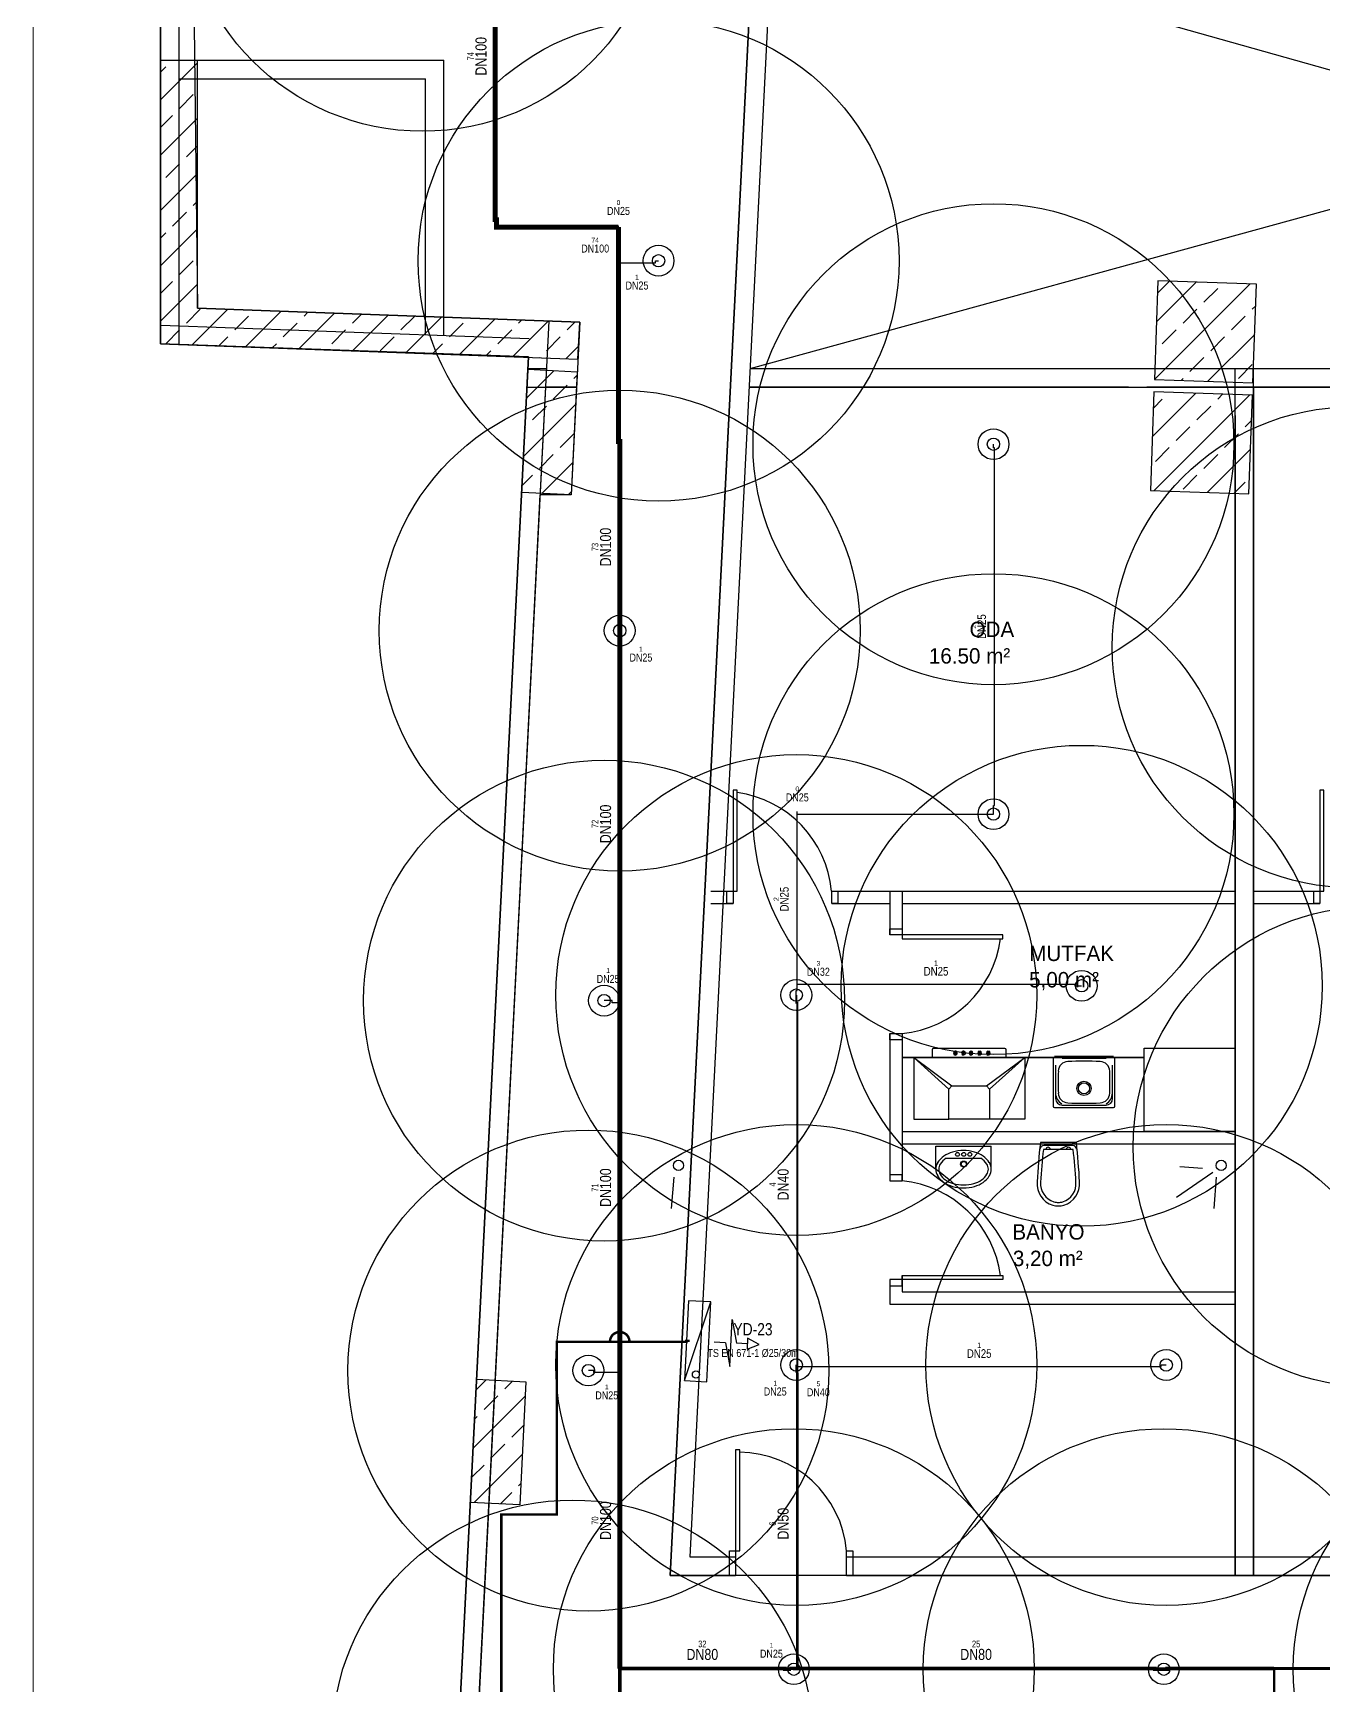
# Model space of a CAD drawing. Header units: centimetres. Extents: x 247996 to 315152, y -468471 to -440326.
# Drawn here: x 254422 to 255469, y -454493 to -453153 of the extents above; entities that cross this region are included whole.
import ezdxf
from ezdxf.enums import TextEntityAlignment as Align

# ---------------------------------------------------------------- set-up
doc = ezdxf.new("R2010")
doc.units = ezdxf.units.CM
doc.layers.add('SCOTT-ANTED', color=144, linetype='Continuous', lineweight=0)
for name, color, linetype in [('SCOTT-MKDU0', 50, 'Continuous'), ('SCOTT-MTY-SPRINKLER', 15, 'Continuous'), ('SCOTT-MTY-SPRINKLER-BORU', 140, 'Continuous'), ('SCOTT-MTY-SPRINKLER-CAP', 141, 'Continuous'), ('SCOTT-MTY-SPRINKLER-KORUMA', 8, 'Continuous'), ('SCOTT-MTY-YANGIN-DOLAP', 1, 'Continuous'), ('SCOTT-MTY-YANGIN-DOLAP-BORU', 1, 'Continuous')]:
    doc.layers.add(name, color=color, linetype=linetype)
doc.styles.add('MtXpl_Comic_Sans_MS', font='comic.ttf')
doc.styles.add('ROTAS', font='arial.ttf')

# ---------------------------------------------------------------- blocks, each defined once
blk = doc.blocks.new('ASL-SPR-PE')
for radius in [12.5, 5]:
    blk.add_circle((0, 0), radius)
blk = doc.blocks.new('ASL-YD-PLAN')
for p, q in [((0, 32.8), (-5, 22)), ((5, 22), (0, 32.8)), ((-5, 22), (5, 22)), ((0, 22), (0, 12.3)), ((-21.2, 7.3), (0, 12.3)), ((21.2, 7.3), (-21.2, 7.3)), ((0, 2.3), (21.2, 7.3)), ((0, 2.3), (0, -7.8)), ((36, -32.8), (-36, -12.8)), ((30, -22.8), (30, -22.8))]:
    blk.add_line(p, q)
for points in [[(-36, -12.8), (-36, -32.8), (36, -32.8), (36, -12.8), (-36, -12.8)], [(36, -32.8), (-36, -12.8), (-36, -32.8), (36, -32.8)]]:
    blk.add_lwpolyline(points)
blk.add_circle((30, -22.8), 3.25)

msp = doc.modelspace()

# ---------------------------------------------------------------- linework, layer by layer
at = {"layer": 'SCOTT-ANTED'}
msp.add_line((254422.3, -450649.1), (254422.3, -458149.1), dxfattribs=at)
at = {"layer": 'SCOTT-MKDU0', "color": 8, "ltscale": 0.03}
for p, q in [((254525.5, -450830.7), (254525.5, -453404.6)), ((254525.5, -453404.6), (254525.5, -450830.7)), ((254540.5, -450845.8), (254540.5, -453404.6)), ((254540.7, -452064.7), (254555.6, -453375.7)), ((255007.4, -453054.7), (254939, -454403.5)), ((254939, -454403.5), (255007.4, -453054.7)), ((255022.4, -453054.7), (254954.8, -454388.5)), ((255003.7, -453424.7), (256352.4, -453054.7)), ((256332.1, -453424.7), (255022.4, -453055.4)), ((254555.6, -453174.9), (254525.6, -453174.9)), ((254525.6, -453174.9), (254525.6, -453404.7)), ((254540.5, -453174.7), (254755.5, -453174.7)), ((254555.6, -453375.7), (254555.6, -453174.9)), ((254755.5, -453397.9), (254755.5, -453174.7)), ((254525.6, -453206.7), (254555.6, -453176.7)), ((254525.6, -453184.3), (254529.8, -453180.1)), ((254540.5, -453189.7), (254740.5, -453189.7)), ((254740.5, -453397.3), (254740.5, -453189.7)), ((254541, -453213.8), (254552.2, -453202.6)), ((254525.6, -453229.2), (254535.4, -453219.4)), ((254525.6, -453251.6), (254555.6, -453221.6)), ((254546.6, -453253.1), (254555.6, -453244.1)), ((254525.6, -453296.5), (254555.6, -453266.5)), ((254529.8, -453269.9), (254541, -453258.7)), ((254552.2, -453292.4), (254555.6, -453289)), ((254535.4, -453309.2), (254546.6, -453298)), ((254525.6, -453341.4), (254555.6, -453311.4)), ((254525.6, -453319), (254529.8, -453314.8)), ((254541, -453348.5), (254552.2, -453337.3)), ((254525.6, -453363.9), (254535.4, -453354.1)), ((254525.6, -453386.3), (254555.6, -453356.3)), ((255334.4, -453353.6), (255331.6, -453433.5)), ((255331.6, -453433.5), (255408.9, -453356.2)), ((255333.3, -453386.9), (255365.5, -453354.7)), ((255334.1, -453363.6), (255343.6, -453354.1)), ((255414.4, -453356.4), (255334.4, -453353.6)), ((255371.7, -453371), (255382.9, -453359.7)), ((255411.5, -453436.4), (255414.4, -453356.4)), ((254865.6, -453387.2), (254555.6, -453375.7)), ((254555.6, -453375.7), (254865.6, -453387.2)), ((255411, -453376.6), (255413.8, -453373.8)), ((254526, -453389.6), (254824.7, -453400.4)), ((254546.6, -453387.8), (254557.8, -453376.6)), ((254551.2, -453405.6), (254580.2, -453376.6)), ((254585.9, -453393.4), (254597.1, -453382.2)), ((254594.6, -453407.2), (254623.5, -453378.2)), ((254625.2, -453399), (254636.4, -453387.8)), ((254637.9, -453408.8), (254666.8, -453379.8)), ((254642, -453382.2), (254645.2, -453379)), ((254681.2, -453410.4), (254710.1, -453381.4)), ((254681.3, -453387.8), (254688.5, -453380.6)), ((254840.4, -453386.3), (254717.5, -455809.8)), ((254720.6, -453393.4), (254731.8, -453382.2)), ((254724.5, -453412), (254753.4, -453383)), ((254759.9, -453399), (254771.1, -453387.8)), ((254767.8, -453413.6), (254796.7, -453384.6)), ((254811.1, -453415.2), (254840, -453386.2)), ((254816, -453387.8), (254818.4, -453385.4)), ((254855.3, -453393.4), (254861.7, -453387)), ((254865.6, -453387.2), (254858.5, -453527.2)), ((254864.1, -453417.2), (254865.6, -453387.2)), ((255354.8, -453387.8), (255366.1, -453376.6)), ((255394.1, -453393.4), (255405.3, -453382.2)), ((254529.8, -453404.6), (254541, -453393.4)), ((254572.9, -453406.4), (254580.3, -453399)), ((254664.5, -453404.6), (254675.7, -453393.4)), ((254703.8, -453410.3), (254715, -453399)), ((254799.2, -453404.6), (254810.4, -453393.4)), ((254838.5, -453410.3), (254849.7, -453399)), ((255338, -453404.6), (255349.2, -453393.4)), ((255374.9, -453435.1), (255412.9, -453397)), ((255377.3, -453410.3), (255388.5, -453399)), ((254525.5, -453404.6), (254823.9, -453415.3)), ((254823.9, -453415.3), (254525.5, -453404.6)), ((254525.6, -453404.7), (254864.1, -453417.2)), ((254616.2, -453408), (254619.6, -453404.6)), ((254823.9, -453415.3), (254636.9, -457103.9)), ((254636.9, -457103.9), (254823.9, -453415.3)), ((254746.1, -453412.8), (254754.3, -453404.6)), ((254789.4, -453414.4), (254793.6, -453410.3)), ((254832.7, -453416), (254832.9, -453415.9)), ((254854.4, -453416.8), (254864.6, -453406.6)), ((255360.4, -453427.1), (255371.7, -453415.9)), ((254818.5, -453525.2), (254823.6, -453425.3)), ((254822.4, -453448.8), (254844.8, -453426.4)), ((254823.4, -453424.7), (254838.6, -453424.7)), ((254823.6, -453425.3), (254863.5, -453427.4)), ((254863.5, -453427.4), (254858.5, -453527.2)), ((255003.7, -453424.7), (256356.9, -453424.7)), ((255397, -454403.5), (255397, -453424.7)), ((255399.7, -453432.7), (255411, -453421.5)), ((255412, -454403.5), (255412, -453424.7)), ((254837.7, -453439.7), (254789.6, -454388.5)), ((254822.7, -453439.7), (254862.9, -453439.7)), ((254862.9, -453439.7), (254837.7, -453439.7)), ((254844.1, -453449.5), (254855.3, -453438.3)), ((254860.9, -453432.7), (254863.4, -453430.2)), ((255002.9, -453439.7), (256357.1, -453439.7)), ((255310.5, -453439.7), (255002.9, -453439.7)), ((255820.5, -453439.7), (255325.5, -453439.7)), ((255331.2, -453443.5), (255328.4, -453523.5)), ((255411.2, -453446.4), (255331.2, -453443.5)), ((255331.6, -453433.5), (255411.5, -453436.4)), ((255353.2, -453434.3), (255354.8, -453432.7)), ((255397, -454388.5), (255397, -453439.7)), ((255412, -453439.7), (255412, -454388.5)), ((254820, -453496.1), (254862.2, -453453.9)), ((254827.2, -453466.4), (254838.5, -453455.2)), ((255329.9, -453480.1), (255365.3, -453444.7)), ((255330.8, -453456.8), (255338, -453449.5)), ((255331.3, -453523.6), (255408.6, -453446.3)), ((255366.1, -453466.4), (255377.3, -453455.2)), ((255382.9, -453449.5), (255386.9, -453445.5)), ((255408.3, -453526.3), (255411.2, -453446.4)), ((255397, -453462.8), (255397, -454403.5)), ((255397, -453462.8), (255397, -454403.5)), ((255405.3, -453472), (255410.4, -453466.9)), ((255412, -453462.8), (255412, -454403.5)), ((255412, -453462.8), (255412, -454403.5)), ((254821.2, -453472.4), (254821.6, -453472)), ((254849.7, -453488.8), (254860.9, -453477.6)), ((255349.2, -453483.2), (255360.4, -453472)), ((255388.5, -453488.8), (255399.7, -453477.6)), ((254832.9, -453505.7), (254844.1, -453494.4)), ((255332.4, -453500.1), (255343.6, -453488.8)), ((255371.7, -453505.7), (255382.9, -453494.4)), ((255374.7, -453525.1), (255409.6, -453490.2)), ((254834.9, -453526), (254859.8, -453501.2)), ((254818.8, -453519.7), (254827.2, -453511.3)), ((255328.4, -453523.5), (255408.3, -453526.3)), ((255354.8, -453522.5), (255366.1, -453511.3)), ((255396.4, -453525.9), (255405.3, -453516.9)), ((254833.3, -453527.2), (254652.5, -457093)), ((254858.5, -453527.2), (254818.5, -453525.2)), ((254858.5, -453527.2), (254833.3, -453527.2)), ((254856.3, -453527.1), (254858.6, -453524.8)), ((254972, -453848.5), (254993.2, -453848.5)), ((254972, -453858.5), (254989.9, -453858.5)), ((255069.9, -453848.5), (255127, -453848.5)), ((255069.9, -453858.5), (255117, -453858.5)), ((255117, -453848.5), (255117, -453884)), ((255127, -453848.5), (255127, -453887.3)), ((255127, -453848.6), (255397, -453848.6)), ((255127, -453858.6), (255397, -453858.6)), ((255412, -453848.5), (255469.1, -453848.5)), ((255412, -453858.5), (255465.8, -453858.5)), ((255117, -453964), (255117, -454083.5)), ((255127, -453964), (255127, -454083.5)), ((255151.4, -453977.2), (255151.4, -453983.5)), ((255210.4, -453976.2), (255152.4, -453976.2)), ((255169.9, -453978.9), (255169.9, -453978.4)), ((255170.5, -453978.4), (255169.9, -453978.4)), ((255169.9, -453981.4), (255169.9, -453978.9)), ((255170.5, -453978.9), (255170.5, -453978.4)), ((255170.5, -453981.4), (255170.5, -453978.9)), ((255176.5, -453978.9), (255176.5, -453978.4)), ((255177.1, -453978.4), (255176.5, -453978.4)), ((255176.5, -453981.4), (255176.5, -453978.9)), ((255177.1, -453978.9), (255177.1, -453978.4)), ((255177.1, -453981.4), (255177.1, -453978.9)), ((255182.6, -453978.9), (255182.6, -453978.4)), ((255182.6, -453978.4), (255183.2, -453978.4)), ((255182.6, -453981.4), (255182.6, -453978.9)), ((255183.2, -453978.9), (255183.2, -453978.4)), ((255183.2, -453981.4), (255183.2, -453978.9)), ((255189.6, -453978.9), (255189.6, -453978.4)), ((255189.6, -453978.4), (255190.2, -453978.4)), ((255189.6, -453981.4), (255189.6, -453978.9)), ((255190.2, -453978.9), (255190.2, -453978.4)), ((255190.2, -453981.4), (255190.2, -453978.9)), ((255196.6, -453978.9), (255196.6, -453978.4)), ((255196.6, -453978.4), (255197.2, -453978.4)), ((255196.6, -453981.4), (255196.6, -453978.9)), ((255197.2, -453978.9), (255197.2, -453978.4)), ((255197.2, -453981.4), (255197.2, -453978.9)), ((255211.4, -453983.5), (255211.4, -453977.2)), ((255323.3, -454043.5), (255323.3, -453975.8)), ((255323.3, -453975.8), (255397, -453975.8)), ((255397, -453975.8), (255397, -454043.5)), ((255127, -453983.5), (255323.3, -453983.5)), ((255323.3, -453983.5), (255127, -453983.5)), ((255323.3, -453983.5), (255127, -453983.5)), ((255164.9, -454009), (255136.4, -453983.5)), ((255136.4, -453983.5), (255167.4, -454006.5)), ((255226.4, -453983.5), (255136.4, -453983.5)), ((255136.4, -453983.5), (255136.4, -454033.5)), ((255169.9, -453981.4), (255170.5, -453981.4)), ((255176.5, -453981.4), (255177.1, -453981.4)), ((255182.6, -453981.4), (255183.2, -453981.4)), ((255189.6, -453981.4), (255190.2, -453981.4)), ((255195.4, -454006.5), (255226.4, -453983.5)), ((255196.6, -453981.4), (255197.2, -453981.4)), ((255226.4, -453983.5), (255197.9, -454009)), ((255226.4, -453983.5), (255226.4, -454033.5)), ((255249.5, -453983.5), (255249.5, -454022.9)), ((255298.5, -453982.5), (255250.5, -453982.5)), ((255251.4, -453989.6), (255251.4, -454016.8)), ((255292.4, -453984.3), (255256.7, -453984.3)), ((255297.7, -454016.8), (255297.7, -453989.6)), ((255299.5, -454022.9), (255299.5, -453983.5)), ((255250.5, -454023.9), (255298.5, -454023.9)), ((255256.7, -454022.1), (255292.4, -454022.1)), ((255127, -454043.5), (255397, -454043.5)), ((255136.4, -454033.5), (255164.9, -454033.5)), ((255226.4, -454033.5), (255197.9, -454033.5)), ((255397, -454043.5), (255323.3, -454043.5)), ((255127, -454053.5), (255397, -454053.5)), ((255154.3, -454055.4), (255199.3, -454055.4)), ((255154.3, -454074), (255154.3, -454055.4)), ((255199.3, -454074), (255199.3, -454055.4)), ((255127, -454063.5), (255127, -454083.5)), ((255162.7, -454065), (255190.8, -454065)), ((255370.6, -454073.4), (255352.2, -454072)), ((254941.8, -454080.6), (254939.8, -454106)), ((255379, -454076.7), (255349.4, -454096.9)), ((255381.8, -454080.6), (255379.8, -454106)), ((255117, -454163.5), (255117, -454183.5)), ((255127, -454160.2), (255127, -454173.5)), ((255127, -454160.2), (255127, -454173.5)), ((255127, -454173.5), (255397, -454173.5)), ((255117, -454183.5), (255397, -454183.5)), ((255397, -454183.5), (255397, -454403.5)), ((255412, -454183.5), (255412, -454403.5)), ((254777, -454344.3), (254782, -454244.4)), ((254781.6, -454252.9), (254789.7, -454244.8)), ((254782, -454244.4), (254822, -454246.4)), ((254804.8, -454252.2), (254811.1, -454245.9)), ((254822, -454246.4), (254816.9, -454346.3)), ((254779.2, -454300.2), (254821.4, -454258)), ((254788, -454269), (254799.2, -454257.8)), ((254780.4, -454276.5), (254782.3, -454274.6)), ((254810.4, -454291.4), (254820.2, -454281.7)), ((254793.6, -454308.3), (254804.8, -454297.1)), ((255397, -454293.5), (255397, -454403.5)), ((255412, -454293.5), (255412, -454403.5)), ((254778, -454323.8), (254788, -454313.9)), ((254779.9, -454344.4), (254819, -454305.3)), ((254801.3, -454345.5), (254810.4, -454336.3)), ((254816, -454330.7), (254817.8, -454329)), ((254816.9, -454346.3), (254777, -454344.3)), ((254789.6, -454388.5), (254789.7, -454388.5)), ((254954.8, -454388.5), (254992, -454388.5)), ((254954.8, -454388.5), (254992, -454388.5)), ((255082, -454388.5), (255757.3, -454388.5)), ((255082, -454388.5), (255310.5, -454388.5)), ((255325.5, -454388.5), (255757.3, -454388.5)), ((254939, -454403.5), (254992, -454403.5)), ((255757.3, -454403.5), (254939, -454403.5)), ((254972, -454403.5), (254992, -454403.5)), ((255082, -454403.5), (255757.3, -454403.5)), ((255082, -454403.5), (255397, -454403.5)), ((255397, -454403.5), (255287, -454403.5))]:
    msp.add_line(p, q, dxfattribs=at)
for points in [[(254989.9, -453848.5), (254993.2, -453848.5), (254993.2, -453766.6), (254989.9, -453766.6)], [(255465.8, -453848.5), (255469.1, -453848.5), (255469.1, -453766.6), (255465.8, -453766.6)], [(255127, -453884), (255127, -453887.3), (255208.8, -453887.3), (255208.8, -453884)], [(255127, -454163.5), (255127, -454160.2), (255208.8, -454160.2), (255208.8, -454163.5)], [(254992, -454383.5), (254995.3, -454383.5), (254995.3, -454301.6), (254992, -454301.6)], [(254992, -454383.5), (254995.3, -454383.5), (254995.3, -454301.6), (254992, -454301.6)], [(254992, -454383.5), (254995.3, -454383.5), (254995.3, -454301.6), (254992, -454301.6)]]:
    msp.add_lwpolyline(points, close=True, dxfattribs=at)
for points in [[(254989.9, -453858.5), (254984.9, -453858.5), (254984.9, -453848.5), (254989.9, -453848.5), (254989.9, -453858.5)], [(255074.9, -453858.5), (255069.9, -453858.5), (255069.9, -453848.5), (255074.9, -453848.5), (255074.9, -453858.5)], [(255465.8, -453858.5), (255460.8, -453858.5), (255460.8, -453848.5), (255465.8, -453848.5), (255465.8, -453858.5)], [(255117, -453884), (255117, -453879), (255127, -453879), (255127, -453884), (255117, -453884)], [(255117, -453969), (255117, -453964), (255127, -453964), (255127, -453969), (255117, -453969)], [(255117, -454078.5), (255117, -454083.5), (255127, -454083.5), (255127, -454078.5), (255117, -454078.5)], [(255117, -454163.5), (255117, -454168.5), (255127, -454168.5), (255127, -454163.5), (255117, -454163.5)], [(254992, -454403.5), (254987, -454403.5), (254987, -454383.5), (254992, -454383.5), (254992, -454403.5)], [(254992, -454403.5), (254987, -454403.5), (254987, -454383.5), (254992, -454383.5), (254992, -454403.5)], [(254992, -454403.5), (254987, -454403.5), (254987, -454383.5), (254992, -454383.5), (254992, -454403.5)], [(255087, -454403.5), (255082, -454403.5), (255082, -454383.5), (255087, -454383.5), (255087, -454403.5)], [(255087, -454403.5), (255082, -454403.5), (255082, -454383.5), (255087, -454383.5), (255087, -454403.5)], [(255087, -454403.5), (255082, -454403.5), (255082, -454383.5), (255087, -454383.5), (255087, -454403.5)]]:
    msp.add_lwpolyline(points, dxfattribs=at)
for points in [[(255239.1, -454052.5, 0.01664), (255236.5, -454084.3, 0.351622), (255249.2, -454103.2, 0.068714), (255253.7, -454103.8, 0.068714), (255258.1, -454103.2, 0.351622), (255270.9, -454084.3, 0.01664), (255268.3, -454052.5)], [(255241.6, -454058, 0.016866), (255239.3, -454084.5, 0.351778), (255250.1, -454100.5, 0.068022), (255253.7, -454100.9, 0.068022), (255257.3, -454100.5, 0.351778), (255268, -454084.5, 0.016866), (255265.7, -454058)]]:
    msp.add_lwpolyline(points, format="xyb", close=True, dxfattribs=at)
msp.add_lwpolyline([(255268.5, -454057.9, 0.389191), (255265.2, -454054.8), (255253.7, -454054.8), (255242.1, -454054.8, 0.389191), (255238.8, -454057.9, 0.389191)], format="xyb", dxfattribs=at)
for centre, radius in [((254945.7, -454070.9, 51), 4.14), ((255171.9, -454062), 1.56), ((255177, -454069.9), 2.52), ((255177, -454069.9), 2.12), ((255177, -454062), 1.56), ((255181.9, -454062), 1.56), ((255385.7, -454070.9, 51), 4.14)]:
    msp.add_circle(centre, radius, dxfattribs=at)
for centre, radius, start, end in [((254981.3, -453856.7), 88.9, 5.3081, 82.3253), ((255118.7, -453875.4), 88.9, 275.3081, 352.3253), ((255152.4, -453977.2), 1, 90, 180), ((255170.2, -453979.9), 1.54, 100.5379, 259.4246), ((255170.2, -453979.9), 1.54, 282.6233, 77.3765), ((255176.8, -453979.9), 1.54, 100.5379, 259.4246), ((255176.8, -453979.9), 1.54, 282.6233, 77.3765), ((255182.9, -453979.9), 1.54, 100.5379, 259.4246), ((255182.9, -453979.9), 1.54, 282.6233, 77.3765), ((255189.9, -453979.9), 1.54, 100.5379, 259.4246), ((255189.9, -453979.9), 1.54, 282.6233, 77.3765), ((255196.9, -453979.9), 1.54, 100.5379, 259.4246), ((255196.9, -453979.9), 1.54, 282.6233, 77.3765), ((255210.4, -453977.2), 1, 0, 90), ((255176.8, -454092.4), 33.5, 90, 105.5176), ((255176.8, -454092.4), 33.5, 74.4824, 90), ((255245.4, -454058), 1.78, 0, 180), ((255262, -454058), 1.78, 0, 180), ((255164.6, -454074), 10.3, 148.2866, 180), ((255170.4, -454077.7), 17.2, 123.8347, 148.2866), ((255164.6, -454074), 7.93, 148.2866, 180), ((255170.4, -454077.7), 14.8, 121.3767, 148.2866), ((255174.3, -454083.4), 24.1, 105.5176, 123.8347), ((255179.3, -454083.4), 24.1, 56.1653, 74.4824), ((255183.1, -454077.7), 14.8, 31.7134, 58.6233), ((255183.1, -454077.7), 17.2, 31.7134, 56.1653), ((255189, -454074), 7.93, 0, 31.7134), ((255189, -454074), 10.3, 0, 31.7134), ((255118.7, -454172.1), 88.9, 7.6747, 84.6919), ((255164.6, -454074), 10.3, 180, 211.7134), ((255170.4, -454070.4), 17.2, 211.7134, 236.1653), ((255164.6, -454074), 7.93, 180, 211.7134), ((255170.4, -454070.4), 14.8, 211.7134, 236.1653), ((255174.3, -454064.7), 24.1, 236.1653, 254.4824), ((255174.3, -454064.7), 21.7, 236.1653, 254.4824), ((255176.8, -454055.7), 31.1, 254.4824, 270), ((255176.8, -454055.7), 31.1, 270, 285.5176), ((255179.3, -454064.7), 21.7, 285.5176, 303.8347), ((255179.3, -454064.7), 24.1, 285.5176, 303.8347), ((255183.1, -454070.4), 14.8, 303.8347, 328.2866), ((255183.1, -454070.4), 17.2, 303.8347, 328.2866), ((255189, -454074), 7.93, 328.2866, 0), ((255189, -454074), 10.3, 328.2866, 0), ((255176.8, -454055.7), 33.5, 254.4824, 270), ((255176.8, -454055.7), 33.5, 270, 285.5176), ((254994.7, -454391.2), 87.6, 5.0191, 89.6313), ((254994.7, -454391.2), 87.6, 5.0191, 89.6313), ((254994.7, -454391.2), 87.6, 5.0191, 89.6313)]:
    msp.add_arc(centre, radius, start, end, dxfattribs=at)
for centre, major_axis, start_param, end_param in [((255261.6, -453994.7), (5.66, -5.66), 2.395934, 3.900021), ((255274.5, -454318.7), (332.3, 0), 1.531058, 1.610536), ((255287.4, -453994.7), (5.66, -5.66), 0.812368, 2.316455), ((255585.8, -454003.5), (-234.9, -234.9), 5.470817, 5.524757), ((255274.5, -454008.5), (-4.07, -4.07), 3.926991, 10.210176), ((255274.5, -454008.5), (-3.18, -3.18), 3.926991, 10.210176), ((254963.3, -454003.5), (234.9, -234.9), 0.758428, 0.812368), ((255261.5, -454012.2), (-7.14, -7.14), 5.524757, 6.541187), ((255256.7, -454016.8), (-3.75, -3.75), 5.497787, 7.068583), ((255261.6, -454012.2), (-5.66, -5.66), 5.524757, 7.028844), ((255287.4, -454012.2), (-5.66, -5.66), 0.825137, 2.329224), ((255292.4, -454016.8), (3.75, -3.75), -0.785398, 0.785398), ((255287.5, -454012.2), (7.14, -7.14), -0.258001, 0.758428), ((255250.5, -454022.9), (0.707, -0.707), 3.926991, 5.497787), ((255274.5, -453688.2), (332.3, 0), 4.67265, 4.752129), ((255298.5, -454022.9), (0.707, -0.707), -0.785398, 0.785398)]:
    msp.add_ellipse(centre, major_axis=major_axis, ratio=1, start_param=start_param, end_param=end_param, dxfattribs=at)
at = {"layer": 'SCOTT-MKDU0', "color": 8, "ltscale": 0.03, "invisible_edges": 4}
for points in [[(255167.4, -454006.5), (255195.4, -454006.5), (255197.9, -454009), (255164.9, -454009)], [(255197.9, -454033.5), (255164.9, -454033.5), (255164.9, -454009), (255197.9, -454009)]]:
    msp.add_3dface(points, dxfattribs=at)
at = {"layer": 'SCOTT-MTY-SPRINKLER-BORU'}
for points, const_width in [([(254797, -453039), (254797, -453304), (254798, -453304), (254798, -453310), (254897, -453310)], 4), ([(254897, -453310), (254897, -453339)], 4), ([(254897, -453339), (254897, -453484), (254898, -453484), (254898, -453490), (254898, -453649)], 4), ([(254898, -453649), (254898, -453939)], 4), ([(254898, -453939), (254898, -454239)], 4), ([(255042, -454234), (255042, -453939), (255041.2, -453939), (255041.2, -453934), (255041.2, -453932.8)], 1.5), ([(254898, -454204), (254898, -454224)], 4), ([(255042, -454239), (255042, -454234)], 1.5), ([(254898, -454239), (254898, -454479)], 4), ([(255042, -454479), (255042, -454244), (255042, -454239)], 2), ([(254898, -454479), (255032, -454479), (255032, -454479.5), (255037, -454479.5)], 3), ([(254898, -454479), (254898, -454539)], 3), ([(255037, -454479.5), (255037, -454479), (255042, -454479)], 3), ([(255042, -454479), (255332, -454479), (255332, -454479.5), (255337, -454479.5), (255339.2, -454479.5), (255342, -454479.5), (255342, -454479), (255427, -454479), (255428.7, -454479)], 3), ([(255428.7, -454479), (255627, -454479), (255632, -454479)], 2.5), ([(255428.7, -454479), (255428.7, -454709)], 2)]:
    msp.add_lwpolyline(points, dxfattribs=dict(at, const_width=const_width))
for points in [[(254897, -453310), (254897, -453309)], [(254897, -453339), (254927, -453339), (254927, -453337.3), (254929.5, -453337.3)], [(255042, -453786.1), (255201.1, -453786.1), (255201.1, -453779), (255202, -453779), (255202, -453489), (255201.1, -453489), (255201.1, -453486.1)], [(254898, -453649), (254898, -453644), (254898, -453637.3)], [(255042, -453786.1), (255042, -453784)], [(255042, -453924), (255042, -453786.1)], [(255041.2, -453932.8), (255041.2, -453929), (255042, -453929), (255042, -453924)], [(255042, -453924), (255267, -453924), (255267, -453925.3), (255272.6, -453925.3)], [(254898, -453939), (254892, -453939), (254892, -453937.3), (254885.3, -453937.3)], [(255042, -454239), (255041.2, -454239), (255041.2, -454232.8)], [(255042, -454234), (255337, -454234), (255337, -454232.8), (255341.2, -454232.8)], [(254898, -454239), (254877, -454239), (254877, -454237.3), (254872.6, -454237.3)], [(255037, -454479.5), (255039.2, -454479.5)]]:
    msp.add_lwpolyline(points, dxfattribs=at)
at = {"layer": 'SCOTT-MTY-SPRINKLER-KORUMA'}
for centre in [(254738.1, -453037.3), (254929.5, -453337.3), (255201.1, -453486.1), (254898, -453637.3), (255492.4, -453650.8), (255201.1, -453786.1), (255041.2, -453932.8), (255272.6, -453925.3), (254885.3, -453937.3), (255509.4, -454055.8), (254872.6, -454237.3), (255041.2, -454232.8), (255341.2, -454232.8), (255039.2, -454479.5), (255339.2, -454479.5), (255639.2, -454479.5), (254859.8, -454537.3)]:
    msp.add_circle(centre, 195, dxfattribs=at)
at = {"layer": 'SCOTT-MTY-YANGIN-DOLAP-BORU', "const_width": 2}
for points in [[(254890, -454214), (254890.3, -454211.9), (254891.1, -454210), (254892.3, -454208.3), (254894, -454207.1), (254895.9, -454206.3), (254898, -454206), (254900.1, -454206.3), (254902, -454207.1), (254903.7, -454208.3), (254904.9, -454210), (254905.7, -454211.9), (254906, -454214)], [(254883, -456222), (254883, -455969), (254802, -455969), (254802, -454354), (254847, -454354), (254847, -454214), (254952, -454214), (254952, -454213.2), (254954.7, -454213.2)]]:
    msp.add_lwpolyline(points, dxfattribs=at)

# ---------------------------------------------------------------- block references
at = {"layer": 'SCOTT-MTY-SPRINKLER'}
for p in [(254929.5, -453337.3), (255201.1, -453486.1), (254898, -453637.3), (255201.1, -453786.1), (254885.3, -453937.3), (255041.2, -453932.8), (255272.6, -453925.3), (255041.2, -454232.8), (255341.2, -454232.8), (254872.6, -454237.3), (255039.2, -454479.5), (255339.2, -454479.5)]:
    msp.add_blockref('ASL-SPR-PE', p, dxfattribs=at)
at = {"layer": 'SCOTT-MTY-YANGIN-DOLAP', "xscale": 0.9, "yscale": 0.9, "rotation": -92.90218075732405}
msp.add_blockref('ASL-YD-PLAN', (254981.7, -454214.6), dxfattribs=at)

# ---------------------------------------------------------------- texts
at = {"layer": 'SCOTT-MKDU0', "color": 8, "ltscale": 0.03, "style": 'MtXpl_Comic_Sans_MS'}
for s, p in [('ODA', (255181.7, -453642.5)), ('16.50 m²', (255148.7, -453664)), ('MUTFAK', (255230.1, -453905.2)), ('5,00 m²', (255230, -453926.6)), ('BANYO', (255216.4, -454131.1)), ('3,20 m²', (255216.8, -454152.6))]:
    msp.add_text(s, height=12.5, rotation=360, dxfattribs=at).set_placement(p)
at = {"layer": 'SCOTT-MTY-SPRINKLER-CAP', "style": 'ROTAS', "width": 0.8}
for s, height, p in [('DN100', 9, (254785.5, -453171.5)), ('74', 5.4, (254777, -453171.5)), ('DN100', 9, (254886.5, -453569.5)), ('73', 5.4, (254878, -453569.5)), ('DN25', 7, (255191.5, -453634)), ('2', 4.2, (255184.9, -453634)), ('72', 5.4, (254878, -453794)), ('DN100', 9, (254886.5, -453794)), ('DN25', 7, (255031.5, -453855)), ('2', 4.2, (255024.9, -453855)), ('71', 5.4, (254878, -454089)), ('DN100', 9, (254886.5, -454089)), ('4', 5.4, (255022, -454086.5)), ('DN40', 9, (255030.5, -454086.5)), ('DN100', 9, (254886.5, -454359)), ('DN50', 9, (255030.5, -454361.5)), ('70', 5.4, (254878, -454359)), ('6', 5.4, (255022, -454361.5))]:
    msp.add_text(s, height=height, rotation=90, dxfattribs=at).set_placement(p, align=Align.MIDDLE_CENTER)
for s, height, p in [('DN25', 6.5, (254897, -453296.9)), ('0', 3.9, (254897, -453290.1)), ('74', 3.9, (254878.1, -453320.6)), ('DN100', 6.5, (254878.1, -453327.4)), ('1', 3.9, (254912, -453350.6)), ('DN25', 6.5, (254912, -453357.4)), ('DN25', 6.5, (254915.2, -453659.1)), ('1', 3.9, (254915.2, -453652.2)), ('0', 3.9, (255042, -453765.6)), ('DN25', 6.5, (255042, -453772.5)), ('1', 3.9, (254888.6, -453912.9)), ('DN32', 6.5, (255059.1, -453913.9)), ('3', 3.9, (255059.1, -453907.1)), ('DN25', 7, (255154.5, -453913.5)), ('1', 4.2, (255154.5, -453906.8)), ('DN25', 6.5, (254888.6, -453919.7)), ('DN25', 7, (255189.5, -454223.5)), ('1', 4.2, (255189.5, -454216.8)), ('1', 3.9, (255024.1, -454247.5)), ('5', 3.9, (255059.1, -454248.1)), ('DN25', 6.5, (254887.5, -454257.4)), ('1', 3.9, (254887.5, -454250.6)), ('DN25', 6.5, (255024.1, -454254.3)), ('DN40', 6.5, (255059.1, -454254.9)), ('32', 5.4, (254965, -454459)), ('1', 3.9, (255021, -454460.1)), ('25', 5.4, (255187, -454459)), ('DN80', 9, (254965, -454467.5)), ('DN25', 6.5, (255021, -454466.9)), ('DN80', 9, (255187, -454467.5))]:
    msp.add_text(s, height=height, dxfattribs=at).set_placement(p, align=Align.MIDDLE_CENTER)
at = {"layer": 'SCOTT-MTY-YANGIN-DOLAP', "style": 'ROTAS', "width": 0.8}
msp.add_text('YD-23', height=10, dxfattribs=at).set_placement((255006.1, -454211.8), align=Align.BOTTOM_CENTER)
msp.add_text('TS EN 671-1 Ø25/30m', height=6.5, dxfattribs=at).set_placement((255006.1, -454219.8), align=Align.TOP_CENTER)

doc.saveas('drawing.dxf')
